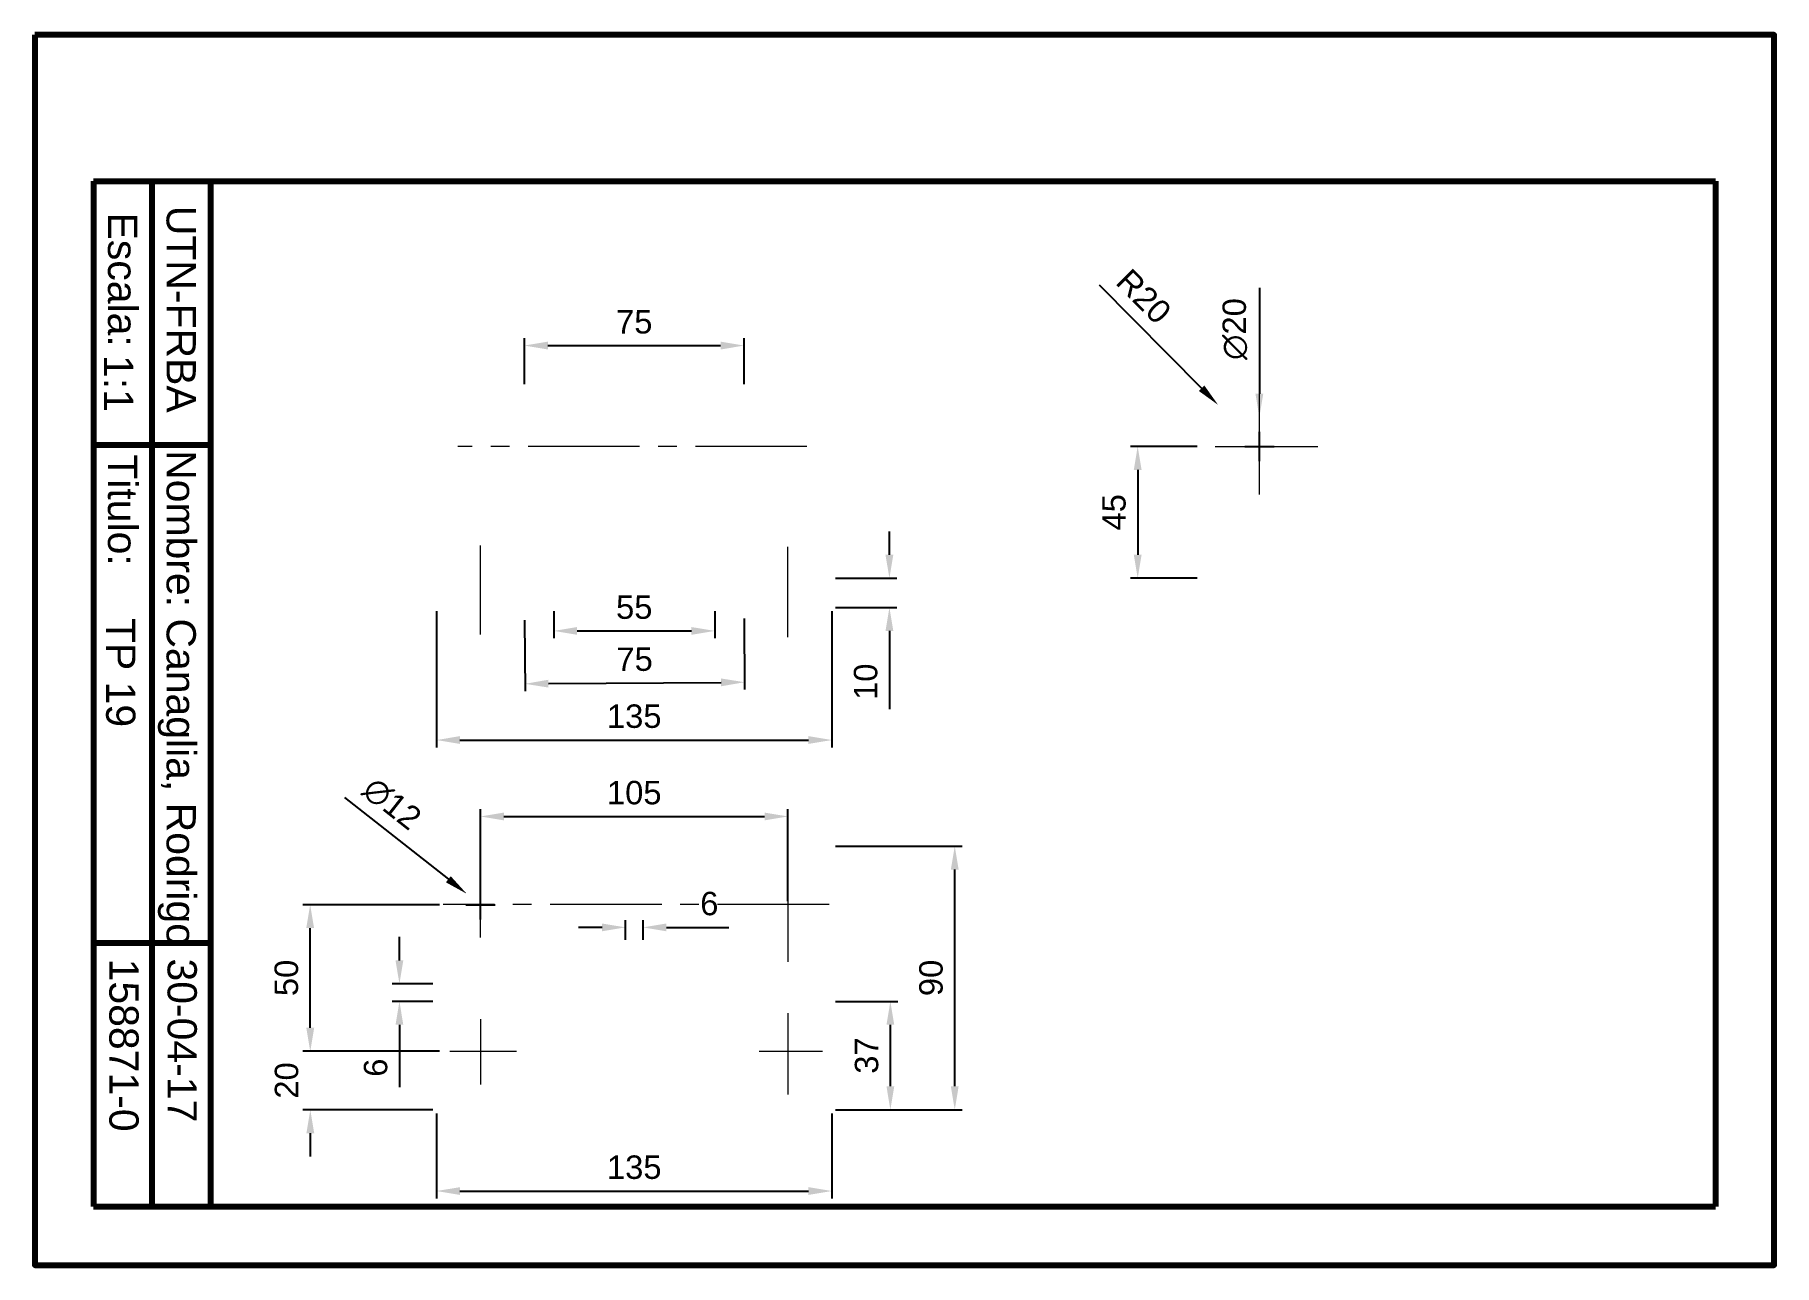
# Paper-space layout 'Presentación1' of a CAD drawing. Header units: millimetres. Extents: x 0 to 297, y -1 to 209.
import ezdxf
from ezdxf.enums import TextEntityAlignment as Align

# ---------------------------------------------------------------- set-up
doc = ezdxf.new("R2010")
doc.units = ezdxf.units.MM
doc.linetypes.add('CENTRO2', pattern=[28.575, 19.05, -3.175, 3.175, -3.175])
for name, color, linetype, lineweight in [('Cotas', 10, 'Continuous', 20), ('Ejes', 170, 'CENTRO2', 20), ('Rotulo', 130, 'Continuous', 80)]:
    doc.layers.add(name, color=color, linetype=linetype, lineweight=lineweight)
doc.styles.get("Standard").update_dxf_attribs({"font": 'arial.ttf'})
doc.dimstyles.new('Copia de ISO-25', dxfattribs={"dimscale": 0, "dimtxt": 4, "dimasz": 4, "dimexe": 1.25, "dimexo": 0.625, "dimgap": 2, "dimtad": 1, "dimtxsty": 'Standard', "dimcen": 2.5, "dimadec": 0, "dimazin": 0, "dimtfac": 1, "dimtofl": 0, "dimtmove": 0, "dimatfit": 3, "dimfxl": 1, "dimarcsym": 0})

# ---------------------------------------------------------------- blocks, each defined once
blk = doc.blocks.new('*D16')
at = {"layer": 'Cotas', "color": 0, "lineweight": -2, "transparency": 16777216}
for p, q in [((88.99, 110.97), (88.99, 106.36)), ((116.49, 110.97), (116.49, 106.36)), ((92.99, 107.61), (112.49, 107.61))]:
    blk.add_line(p, q, dxfattribs=at)
at = {"layer": 'Cotas', "color": 0, "transparency": 16777216}
for points in [[(92.99, 108.27), (92.99, 106.94), (88.99, 107.61)], [(112.49, 108.27), (112.49, 106.94), (116.49, 107.61)]]:
    blk.add_solid(points, dxfattribs=at)
at = {"layer": 'Defpoints', "color": 0, "transparency": 16777216}
for p in [(88.99, 111.6), (116.49, 111.6), (116.49, 107.61)]:
    blk.add_point(p, dxfattribs=at)
at = {"layer": 'Cotas', "color": 0, "transparency": 16777216, "insert": (102.74, 111.64), "char_height": 4, "attachment_point": 5}
blk.add_mtext('55', dxfattribs=at)
blk = doc.blocks.new('*D17')
at = {"layer": 'Cotas', "color": 0, "lineweight": -2, "transparency": 16777216}
for p, q in [((84, 109.45), (84.09, 97.33)), ((121.5, 109.72), (121.59, 97.6)), ((88.08, 98.61), (117.58, 98.82))]:
    blk.add_line(p, q, dxfattribs=at)
at = {"layer": 'Cotas', "color": 0, "transparency": 16777216}
for points in [[(88.07, 99.27), (88.08, 97.94), (84.08, 98.58)], [(117.57, 99.49), (117.58, 98.16), (121.58, 98.85)]]:
    blk.add_solid(points, dxfattribs=at)
at = {"layer": 'Defpoints', "color": 0, "transparency": 16777216}
for p in [(83.99, 110.07), (121.49, 110.35), (121.58, 98.85)]:
    blk.add_point(p, dxfattribs=at)
at = {"layer": 'Cotas', "color": 0, "transparency": 16777216, "insert": (102.8, 102.75), "char_height": 4, "attachment_point": 5, "rotation": 0.4185}
blk.add_mtext('75', dxfattribs=at)
blk = doc.blocks.new('*D18')
at = {"layer": 'Cotas', "color": 0, "lineweight": -2, "transparency": 16777216}
for p, q in [((68.99, 110.97), (68.99, 87.73)), ((136.49, 110.97), (136.49, 87.73)), ((72.99, 88.98), (132.49, 88.98))]:
    blk.add_line(p, q, dxfattribs=at)
at = {"layer": 'Cotas', "color": 0, "transparency": 16777216}
for points in [[(72.99, 89.65), (72.99, 88.32), (68.99, 88.98)], [(132.49, 89.65), (132.49, 88.32), (136.49, 88.98)]]:
    blk.add_solid(points, dxfattribs=at)
at = {"layer": 'Defpoints', "color": 0, "transparency": 16777216}
for p in [(68.99, 111.6), (136.49, 111.6), (136.49, 88.98)]:
    blk.add_point(p, dxfattribs=at)
at = {"layer": 'Cotas', "color": 0, "transparency": 16777216, "insert": (102.74, 93.03), "char_height": 4, "attachment_point": 5}
blk.add_mtext('135', dxfattribs=at)
blk = doc.blocks.new('*D19')
at = {"layer": 'Cotas', "color": 0, "lineweight": -2, "transparency": 16777216}
for p, q in [((146.31, 120.6), (146.31, 124.6)), ((137.12, 116.6), (147.56, 116.6)), ((137.12, 111.6), (147.56, 111.6)), ((146.31, 107.6), (146.31, 94.26))]:
    blk.add_line(p, q, dxfattribs=at)
at = {"layer": 'Cotas', "color": 0, "transparency": 16777216}
for points in [[(145.64, 120.6), (146.98, 120.6), (146.31, 116.6)], [(145.64, 107.6), (146.98, 107.6), (146.31, 111.6)]]:
    blk.add_solid(points, dxfattribs=at)
at = {"layer": 'Defpoints', "color": 0, "transparency": 16777216}
for p in [(136.49, 116.6), (136.49, 111.6), (146.31, 111.6)]:
    blk.add_point(p, dxfattribs=at)
at = {"layer": 'Cotas', "color": 0, "transparency": 16777216, "insert": (142.27, 98.93), "char_height": 4, "attachment_point": 5, "rotation": 90}
blk.add_mtext('10', dxfattribs=at)
blk = doc.blocks.new('*D20')
at = {"layer": 'Cotas', "color": 0, "lineweight": -2, "transparency": 16777216}
for p, q in [((68.99, 25.26), (68.99, 10.76)), ((136.49, 25.26), (136.49, 10.76)), ((72.99, 12.01), (132.49, 12.01))]:
    blk.add_line(p, q, dxfattribs=at)
at = {"layer": 'Cotas', "color": 0, "transparency": 16777216}
for points in [[(72.99, 12.67), (72.99, 11.34), (68.99, 12.01)], [(132.49, 12.67), (132.49, 11.34), (136.49, 12.01)]]:
    blk.add_solid(points, dxfattribs=at)
at = {"layer": 'Defpoints', "color": 0, "transparency": 16777216}
for p in [(68.99, 25.88), (136.49, 25.88), (136.49, 12.01)]:
    blk.add_point(p, dxfattribs=at)
at = {"layer": 'Cotas', "color": 0, "transparency": 16777216, "insert": (102.74, 16.05), "char_height": 4, "attachment_point": 5}
blk.add_mtext('135', dxfattribs=at)
blk = doc.blocks.new('*D21')
at = {"layer": 'Cotas', "color": 0, "lineweight": -2, "transparency": 16777216}
for p, q in [((97.24, 57.01), (93.24, 57.01)), ((101.24, 54.9), (101.24, 58.26)), ((104.24, 54.9), (104.24, 58.26)), ((108.24, 57.01), (118.88, 57.01))]:
    blk.add_line(p, q, dxfattribs=at)
at = {"layer": 'Cotas', "color": 0, "transparency": 16777216}
for points in [[(97.24, 57.67), (97.24, 56.34), (101.24, 57.01)], [(108.24, 57.67), (108.24, 56.34), (104.24, 57.01)]]:
    blk.add_solid(points, dxfattribs=at)
at = {"layer": 'Defpoints', "color": 0, "transparency": 16777216}
for p in [(104.24, 57.01), (101.24, 54.28), (104.24, 54.28)]:
    blk.add_point(p, dxfattribs=at)
at = {"layer": 'Cotas', "color": 0, "transparency": 16777216, "insert": (115.56, 61.05), "char_height": 4, "attachment_point": 5}
blk.add_mtext('6', dxfattribs=at)
blk = doc.blocks.new('*D22')
at = {"layer": 'Cotas', "color": 0, "lineweight": -2, "transparency": 16777216}
for p, q in [((76.49, 61.51), (76.49, 77.19)), ((80.49, 75.94), (124.99, 75.94)), ((128.99, 61.51), (128.99, 77.19))]:
    blk.add_line(p, q, dxfattribs=at)
at = {"layer": 'Cotas', "color": 0, "transparency": 16777216}
for points in [[(80.49, 76.6), (80.49, 75.27), (76.49, 75.94)], [(124.99, 76.6), (124.99, 75.27), (128.99, 75.94)]]:
    blk.add_solid(points, dxfattribs=at)
at = {"layer": 'Defpoints', "color": 0, "transparency": 16777216}
for p in [(128.99, 75.94), (76.49, 60.88), (128.99, 60.88)]:
    blk.add_point(p, dxfattribs=at)
at = {"layer": 'Cotas', "color": 0, "transparency": 16777216, "insert": (102.74, 79.98), "char_height": 4, "attachment_point": 5}
blk.add_mtext('105', dxfattribs=at)
blk = doc.blocks.new('*D23')
at = {"layer": 'Cotas', "color": 0, "lineweight": -2, "transparency": 16777216}
for p, q in [((53.29, 79.19), (71, 65.22)), ((76.49, 58.38), (76.49, 63.38)), ((73.99, 60.88), (78.99, 60.88))]:
    blk.add_line(p, q, dxfattribs=at)
at = {"layer": 'Cotas', "color": 0, "transparency": 16777216}
blk.add_solid([(71.41, 65.74), (70.58, 64.7), (74.14, 62.74)], dxfattribs=at)
at = {"layer": 'Defpoints', "color": 0, "transparency": 16777216}
for p in [(74.14, 62.74), (78.85, 59.03)]:
    blk.add_point(p, dxfattribs=at)
at = {"layer": 'Cotas', "color": 0, "transparency": 16777216, "insert": (61.37, 78.1), "char_height": 4, "attachment_point": 5, "rotation": 321.7362}
blk.add_mtext('∅12', dxfattribs=at)
blk = doc.blocks.new('*D24')
at = {"layer": 'Cotas', "color": 0, "lineweight": -2, "transparency": 16777216}
for p, q in [((62.65, 51.38), (62.65, 55.38)), ((68.37, 47.38), (61.4, 47.38)), ((68.37, 44.38), (61.4, 44.38)), ((62.65, 40.38), (62.65, 29.74))]:
    blk.add_line(p, q, dxfattribs=at)
at = {"layer": 'Cotas', "color": 0, "transparency": 16777216}
for points in [[(61.98, 51.38), (63.31, 51.38), (62.65, 47.38)], [(61.98, 40.38), (63.31, 40.38), (62.65, 44.38)]]:
    blk.add_solid(points, dxfattribs=at)
at = {"layer": 'Defpoints', "color": 0, "transparency": 16777216}
for p in [(68.99, 47.38), (62.65, 44.38), (68.99, 44.38)]:
    blk.add_point(p, dxfattribs=at)
at = {"layer": 'Cotas', "color": 0, "transparency": 16777216, "insert": (58.6, 33.06), "char_height": 4, "attachment_point": 5, "rotation": 90}
blk.add_mtext('6', dxfattribs=at)
blk = doc.blocks.new('*D25')
at = {"layer": 'Cotas', "color": 0, "lineweight": -2, "transparency": 16777216}
for p, q in [((47.43, 39.88), (47.43, 43.88)), ((68.29, 35.88), (46.18, 35.88)), ((68.37, 25.88), (46.18, 25.88)), ((47.43, 21.88), (47.43, 17.88))]:
    blk.add_line(p, q, dxfattribs=at)
at = {"layer": 'Cotas', "color": 0, "transparency": 16777216}
for points in [[(46.77, 39.88), (48.1, 39.88), (47.43, 35.88)], [(46.77, 21.88), (48.1, 21.88), (47.43, 25.88)]]:
    blk.add_solid(points, dxfattribs=at)
at = {"layer": 'Defpoints', "color": 0, "transparency": 16777216}
for p in [(47.43, 35.88), (68.91, 35.88), (68.99, 25.88)]:
    blk.add_point(p, dxfattribs=at)
at = {"layer": 'Cotas', "color": 0, "transparency": 16777216, "insert": (43.39, 30.88), "char_height": 4, "attachment_point": 5, "rotation": 90}
blk.add_mtext('20', dxfattribs=at)
blk = doc.blocks.new('*D26')
at = {"layer": 'Cotas', "color": 0, "lineweight": -2, "transparency": 16777216}
for p, q in [((137.12, 44.38), (147.72, 44.38)), ((146.47, 29.88), (146.47, 40.38)), ((137.12, 25.88), (147.72, 25.88))]:
    blk.add_line(p, q, dxfattribs=at)
at = {"layer": 'Cotas', "color": 0, "transparency": 16777216}
for points in [[(145.81, 40.38), (147.14, 40.38), (146.47, 44.38)], [(145.81, 29.88), (147.14, 29.88), (146.47, 25.88)]]:
    blk.add_solid(points, dxfattribs=at)
at = {"layer": 'Defpoints', "color": 0, "transparency": 16777216}
for p in [(136.49, 44.38), (146.47, 44.38), (136.49, 25.88)]:
    blk.add_point(p, dxfattribs=at)
at = {"layer": 'Cotas', "color": 0, "transparency": 16777216, "insert": (142.43, 35.13), "char_height": 4, "attachment_point": 5, "rotation": 90}
blk.add_mtext('37', dxfattribs=at)
blk = doc.blocks.new('*D27')
at = {"layer": 'Cotas', "color": 0, "lineweight": -2, "transparency": 16777216}
for p, q in [((137.12, 70.88), (158.72, 70.88)), ((157.47, 29.88), (157.47, 66.88)), ((137.12, 25.88), (158.72, 25.88))]:
    blk.add_line(p, q, dxfattribs=at)
at = {"layer": 'Cotas', "color": 0, "transparency": 16777216}
for points in [[(156.8, 66.88), (158.13, 66.88), (157.47, 70.88)], [(156.8, 29.88), (158.13, 29.88), (157.47, 25.88)]]:
    blk.add_solid(points, dxfattribs=at)
at = {"layer": 'Defpoints', "color": 0, "transparency": 16777216}
for p in [(136.49, 70.88), (157.47, 70.88), (136.49, 25.88)]:
    blk.add_point(p, dxfattribs=at)
at = {"layer": 'Cotas', "color": 0, "transparency": 16777216, "insert": (153.43, 48.38), "char_height": 4, "attachment_point": 5, "rotation": 90}
blk.add_mtext('90', dxfattribs=at)
blk = doc.blocks.new('*D28')
at = {"layer": 'Cotas', "color": 0, "lineweight": -2, "transparency": 16777216}
for p, q in [((209.48, 166.16), (209.48, 148.1)), ((209.48, 136.6), (209.48, 141.6)), ((206.98, 139.1), (211.98, 139.1))]:
    blk.add_line(p, q, dxfattribs=at)
at = {"layer": 'Cotas', "color": 0, "transparency": 16777216}
blk.add_solid([(208.81, 148.1), (210.15, 148.1), (209.48, 144.1)], dxfattribs=at)
at = {"layer": 'Defpoints', "color": 0, "transparency": 16777216}
for p in [(209.48, 144.1), (209.48, 134.1)]:
    blk.add_point(p, dxfattribs=at)
at = {"layer": 'Cotas', "color": 0, "transparency": 16777216, "insert": (205.32, 159.13), "char_height": 4, "attachment_point": 5, "rotation": 90}
blk.add_mtext('∅20', dxfattribs=at)
blk = doc.blocks.new('*D29')
at = {"layer": 'Cotas', "color": 0, "lineweight": -2, "transparency": 16777216}
for p, q in [((182.1, 166.65), (199.61, 149.03)), ((209.48, 136.6), (209.48, 141.6)), ((206.98, 139.1), (211.98, 139.1))]:
    blk.add_line(p, q, dxfattribs=at)
at = {"layer": 'Cotas', "color": 0, "transparency": 16777216}
blk.add_solid([(200.08, 149.5), (199.14, 148.56), (202.43, 146.19)], dxfattribs=at)
at = {"layer": 'Defpoints', "color": 0, "transparency": 16777216}
for p in [(202.43, 146.19), (209.48, 139.1)]:
    blk.add_point(p, dxfattribs=at)
at = {"layer": 'Cotas', "color": 0, "transparency": 16777216, "insert": (189.74, 164.69), "char_height": 4, "attachment_point": 5, "rotation": 314.8226}
blk.add_mtext('R20', dxfattribs=at)
blk = doc.blocks.new('*D30')
at = {"layer": 'Cotas', "color": 0, "lineweight": -2, "transparency": 16777216}
for p, q in [((198.85, 139.1), (187.45, 139.1)), ((188.7, 135.1), (188.7, 120.6)), ((198.85, 116.6), (187.45, 116.6))]:
    blk.add_line(p, q, dxfattribs=at)
at = {"layer": 'Cotas', "color": 0, "transparency": 16777216}
for points in [[(188.04, 135.1), (189.37, 135.1), (188.7, 139.1)], [(188.04, 120.6), (189.37, 120.6), (188.7, 116.6)]]:
    blk.add_solid(points, dxfattribs=at)
at = {"layer": 'Defpoints', "color": 0, "transparency": 16777216}
for p in [(199.48, 139.1), (188.7, 116.6), (199.48, 116.6)]:
    blk.add_point(p, dxfattribs=at)
at = {"layer": 'Cotas', "color": 0, "transparency": 16777216, "insert": (184.67, 127.85), "char_height": 4, "attachment_point": 5, "rotation": 90}
blk.add_mtext('45', dxfattribs=at)
blk = doc.blocks.new('*D31')
at = {"layer": 'Cotas', "color": 0, "lineweight": -2, "transparency": 16777216}
for p, q in [((69.47, 60.88), (46.16, 60.88)), ((47.41, 39.88), (47.41, 56.88)), ((69.47, 35.88), (46.16, 35.88))]:
    blk.add_line(p, q, dxfattribs=at)
at = {"layer": 'Cotas', "color": 0, "transparency": 16777216}
for points in [[(46.74, 56.88), (48.07, 56.88), (47.41, 60.88)], [(46.74, 39.88), (48.07, 39.88), (47.41, 35.88)]]:
    blk.add_solid(points, dxfattribs=at)
at = {"layer": 'Defpoints', "color": 0, "transparency": 16777216}
for p in [(47.41, 60.88), (70.09, 60.88), (70.09, 35.88)]:
    blk.add_point(p, dxfattribs=at)
at = {"layer": 'Cotas', "color": 0, "transparency": 16777216, "insert": (43.36, 48.38), "char_height": 4, "attachment_point": 5, "rotation": 90}
blk.add_mtext('50', dxfattribs=at)
blk = doc.blocks.new('*D32')
at = {"layer": 'Cotas', "color": 0, "lineweight": -2, "transparency": 16777216}
for p, q in [((83.99, 149.72), (83.99, 157.56)), ((121.49, 149.72), (121.49, 157.56)), ((87.99, 156.31), (117.49, 156.31))]:
    blk.add_line(p, q, dxfattribs=at)
at = {"layer": 'Cotas', "color": 0, "transparency": 16777216}
for points in [[(87.99, 156.98), (87.99, 155.64), (83.99, 156.31)], [(117.49, 156.98), (117.49, 155.64), (121.49, 156.31)]]:
    blk.add_solid(points, dxfattribs=at)
at = {"layer": 'Defpoints', "color": 0, "transparency": 16777216}
for p in [(121.49, 156.31), (83.99, 149.1), (121.49, 149.1)]:
    blk.add_point(p, dxfattribs=at)
at = {"layer": 'Cotas', "color": 0, "transparency": 16777216, "insert": (102.74, 160.34), "char_height": 4, "attachment_point": 5}
blk.add_mtext('75', dxfattribs=at)
blk = doc.blocks.new('Rotulo A4')
at = {"layer": 'Rotulo'}
for p, q in [((-287, 185), (-10, 185)), ((-287, 185), (-287, 10)), ((-277, 185), (-277, 10)), ((-267, 185), (-267, 10)), ((-10, 185), (-10, 10)), ((-287, 140), (-277, 140)), ((-277, 140), (-267, 140)), ((-287, 55), (-267, 55)), ((-287, 10), (-10, 10))]:
    blk.add_line(p, q, dxfattribs=at)
blk.add_lwpolyline([(-297, 210), (-297, 0), (0, 0), (0, 210)], close=True, dxfattribs=at)
at = {"layer": 'Rotulo', "char_height": 5, "attachment_point": 1, "rotation": 270}
for s, width, insert in [('Escala:', 45, (-279.5, 179.66)), ('UTN-FRBA', 45, (-269.5, 180.81)), ('Titulo:', 85, (-279.5, 138.4)), ('Nombre: Canaglia, Rodrigo', 87.8171, (-269.5, 139.11)), ('158871-0', 45, (-279.27, 52.32))]:
    blk.add_mtext_dynamic_manual_height_columns(s, width=width, gutter_width=25, heights=[0], dxfattribs=dict(at, insert=insert))
at = {"layer": 'Rotulo'}
for tag, p in [('E', (-282.7, 150.49)), ('TITULO', (-282.32, 101.15)), ('FECHA', (-271.83, 38.37))]:
    blk.add_attdef(tag, text='', height=5, rotation=270, dxfattribs=at).set_placement(p, align=Align.MIDDLE)

psp = doc.layouts.new('Presentación1')

# ---------------------------------------------------------------- linework, layer by layer
at = {"layer": 'Ejes'}
for p, q in [((209.4786, 130.9012), (209.4786, 152.4741)), ((132.2365, 139.0961), (72.6438, 139.0961)), ((201.9361, 139.0961), (219.4786, 139.0961)), ((76.4934, 106.9785), (76.4934, 122.1973)), ((128.9934, 106.5557), (128.9934, 121.9859)), ((76.4934, 55.281), (76.4934, 66.0395)), ((128.9934, 67.0001), (128.9934, 51.1309)), ((136.0091, 60.8849), (70.1114, 60.8849)), ((128.9934, 42.3523), (128.9934, 28.509)), ((76.4934, 41.3582), (76.4934, 30.1778)), ((71.2407, 35.8849), (82.6552, 35.8849)), ((124.0855, 35.8849), (134.8658, 35.8849))]:
    psp.add_line(p, q, dxfattribs=at)

# ---------------------------------------------------------------- block references
psp.add_blockref('Rotulo A4', (297.3867, -0.6499), dxfattribs=at).add_auto_attribs({'FECHA': '30-04-17', 'TITULO': 'TP 19', 'E': '1:1'})

# ---------------------------------------------------------------- dimensions: what is measured, and where the dimension line sits
at = {"layer": 'Cotas'}
dim = psp.add_radius_dim(center=(209.4786, 139.0961), mpoint=(202.4294, 146.189), dimstyle='Copia de ISO-25', override={"dimscale": 1, "dimlfac": -2}, dxfattribs=at)
dim.commit()
dim.dimension.update_dxf_attribs({"geometry": '*D29', "text_midpoint": (186.8712, 161.8439), "dimtype": 164})
dim = psp.add_diameter_dim_2p(p1=(209.4786, 134.0961), p2=(209.4786, 144.0961), dimstyle='Copia de ISO-25', override={"dimscale": 1, "dimlfac": -2}, dxfattribs=at)
dim.commit()
dim.dimension.update_dxf_attribs({"geometry": '*D28', "text_midpoint": (209.4786, 159.1302)})
for base, p1, p2, angle, picture, middle in [((121.4934, 156.309), (83.9934, 149.0961), (121.4934, 149.0961), 180, '*D32', (102.7434, 160.3431)), ((188.7045, 116.5961), (199.4786, 139.0961), (199.4786, 116.5961), 270, '*D30', (184.6704, 127.8461)), ((146.3086, 111.5961), (136.4934, 116.5961), (136.4934, 111.5961), 90, '*D19', (142.2663, 98.9263)), ((157.4682, 70.8849), (136.4934, 25.8849), (136.4934, 70.8849), 90, '*D27', (153.4259, 48.3849)), ((104.2434, 57.0059), (101.2434, 54.2756), (104.2434, 54.2756), 180, '*D21', (115.564, 61.0482)), ((47.4067, 60.8849), (70.0921, 35.8849), (70.0921, 60.8849), 90, '*D31', (43.3644, 48.3849)), ((62.6457, 44.3849), (68.9934, 47.3849), (68.9934, 44.3849), 270, '*D24', (58.6034, 33.0643)), ((47.4324, 35.8849), (68.9934, 25.8849), (68.9126, 35.8849), 270, '*D25', (43.3901, 30.8849)), ((146.4718, 44.3849), (136.4934, 25.8849), (136.4934, 44.3849), 90, '*D26', (142.4281, 35.1349))]:
    dim = psp.add_linear_dim(base=base, p1=p1, p2=p2, angle=angle, dimstyle='Copia de ISO-25', override={"dimscale": 1, "dimlfac": -2}, dxfattribs=at)
    dim.commit()
    dim.dimension.update_dxf_attribs({"geometry": picture, "text_midpoint": middle})
for base, p1, p2, picture, middle in [((116.4934, 107.6079), (88.9934, 111.5961), (116.4934, 111.5961), '*D16', (102.7434, 111.642)), ((136.4934, 88.9837), (68.9934, 111.5961), (136.4934, 111.5961), '*D18', (102.7434, 93.0273)), ((128.9934, 75.938), (76.4934, 60.8849), (128.9934, 60.8849), '*D22', (102.7434, 79.9802)), ((136.4934, 12.0079), (68.9934, 25.8849), (136.4934, 25.8849), '*D20', (102.7434, 16.0515))]:
    dim = psp.add_linear_dim(base=base, p1=p1, p2=p2, dimstyle='Copia de ISO-25', override={"dimscale": 1, "dimlfac": -2}, dxfattribs=at)
    dim.commit()
    dim.dimension.update_dxf_attribs({"geometry": picture, "text_midpoint": middle})
dim = psp.add_aligned_dim(p1=(83.9934, 110.0729), p2=(121.4934, 110.3468), distance=-11.4959, dimstyle='Copia de ISO-25', override={"dimscale": 1, "dimlfac": -2}, dxfattribs=at)
dim.commit()
dim.dimension.update_dxf_attribs({"geometry": '*D17', "text_midpoint": (102.7979, 102.7483)})
dim = psp.add_diameter_dim_2p(p1=(78.8489, 59.0271), p2=(74.1379, 62.7428), dimstyle='Copia de ISO-25', override={"dimscale": 1, "dimlfac": -2}, dxfattribs=at)
dim.commit()
dim.dimension.update_dxf_attribs({"geometry": '*D23', "text_midpoint": (58.7997, 74.8404), "dimtype": 163})

doc.saveas('drawing.dxf')
